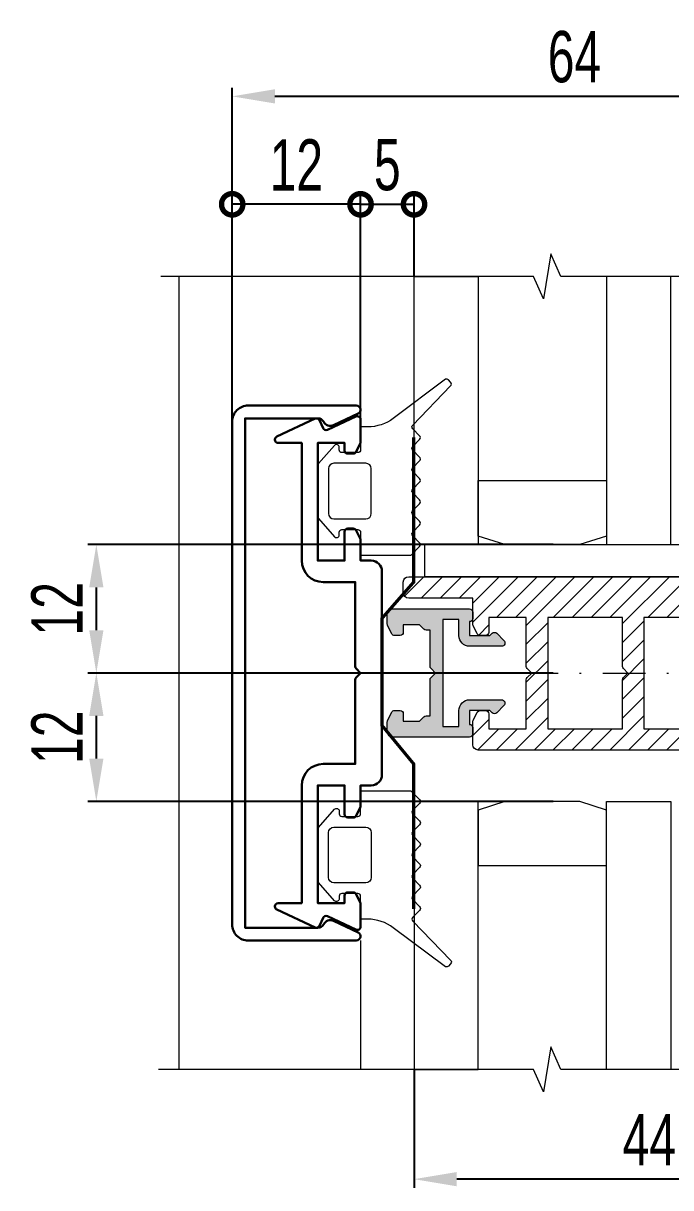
# Model space of a CAD drawing. Extents: x -37 to 8820, y -336 to 478.
# Drawn here: x 2205.5 to 2243.3, y 130.7 to 198.7 of the extents above; entities that cross this region are included whole.
import ezdxf

# ---------------------------------------------------------------- set-up
doc = ezdxf.new("R2010")
doc.units = 0
doc.header["$LTSCALE"] = 5
doc.linetypes.add('DASHDOT', pattern=[1, 0.5, -0.25, 0, -0.25])
doc.layers.get('0').update_dxf_attribs({"linetype": 'CONTINUOUS', "lineweight": 30})
doc.layers.get('DEFPOINTS').update_dxf_attribs({"linetype": 'CONTINUOUS'})
for name, color, linetype, lineweight in [('1', 6, 'DASHDOT', 13), ('Dimentions', 5, 'CONTINUOUS', 15), ('Glass', 5, 'CONTINUOUS', 20), ('Ал подклад', 7, 'CONTINUOUS', 20), ('Герлен', 7, 'CONTINUOUS', 60), ('Зигзаг', 1, 'CONTINUOUS', 15), ('Конструкции', 252, 'CONTINUOUS', 20), ('Подкладки', 1, 'CONTINUOUS', 20), ('Уплотнители', 1, 'CONTINUOUS', 20), ('Штриховка', 1, 'CONTINUOUS', 5)]:
    doc.layers.add(name, color=color, linetype=linetype, lineweight=lineweight)
doc.styles.add('3', font='RUSS.SHX', dxfattribs={"width": 0.7, "height": 3})
doc.dimstyles.new('MX1_6', dxfattribs={"dimtxt": 3, "dimasz": 2.5, "dimexe": 0.5, "dimexo": 0, "dimgap": 0.8, "dimtad": 1, "dimlfac": 1.6, "dimdsep": 46, "dimtxsty": '3', "dimcen": 0, "dimclrd": 256, "dimclre": 256, "dimclrt": 256, "dimaunit": 1, "dimadec": 0, "dimazin": 0, "dimtfac": 1, "dimtmove": 0, "dimatfit": 1, "dimfxl": 1, "dimtvp": 1, "dimtolj": 1, "dimtzin": 0, "dimarcsym": 0})

# ---------------------------------------------------------------- blocks, each defined once
blk = doc.blocks.new('*D863')
at = {"layer": 'DEFPOINTS', "color": 0, "linetype": 'Continuous', "transparency": 16777216}
for p in [(2236.414327632807, 168.2342030290977), (2209.724904542293, 160.7342030291313), (2236.414327632807, 160.7342030291313)]:
    blk.add_point(p, dxfattribs=at)
at = {"layer": 'Dimentions', "linetype": 'Continuous', "lineweight": -2, "transparency": 16777216}
for p, q in [((2236.414327632807, 168.2342030290977), (2209.224904542293, 168.2342030290977)), ((2209.724904542293, 165.7342030290977), (2209.724904542293, 163.2342030291314)), ((2236.414327632807, 160.7342030291313), (2209.224904542293, 160.7342030291313))]:
    blk.add_line(p, q, dxfattribs=at)
at = {"layer": 'Dimentions', "linetype": 'Continuous', "transparency": 16777216}
for points in [[(2209.308237875626, 165.7342030290977), (2210.141571208959, 165.7342030290977), (2209.724904542293, 168.2342030290977)], [(2209.308237875626, 163.2342030291314), (2210.141571208959, 163.2342030291314), (2209.724904542293, 160.7342030291313)]]:
    blk.add_solid(points, dxfattribs=at)
at = {"layer": 'Dimentions', "linetype": 'Continuous', "transparency": 16777216, "insert": (2207.424904542292, 164.4842030291139), "char_height": 3, "attachment_point": 5, "rotation": 90, "style": '3'}
blk.add_mtext('\\A1;12', dxfattribs=at)
blk = doc.blocks.new('*D864')
at = {"layer": 'DEFPOINTS', "color": 0, "linetype": 'Continuous', "transparency": 16777216}
for p in [(2212.99923809257, 160.7342030291313), (2209.724904542293, 153.23420302916), (2236.414327632807, 153.23420302916)]:
    blk.add_point(p, dxfattribs=at)
at = {"layer": 'Dimentions', "linetype": 'Continuous', "lineweight": -2, "transparency": 16777216}
for p, q in [((2212.99923809257, 160.7342030291313), (2209.224904542293, 160.7342030291313)), ((2209.724904542293, 158.2342030291314), (2209.724904542293, 155.73420302916)), ((2236.414327632807, 153.23420302916), (2209.224904542293, 153.23420302916))]:
    blk.add_line(p, q, dxfattribs=at)
at = {"layer": 'Dimentions', "linetype": 'Continuous', "transparency": 16777216}
for points in [[(2209.308237875626, 158.2342030291314), (2210.141571208959, 158.2342030291314), (2209.724904542293, 160.7342030291313)], [(2209.308237875626, 155.73420302916), (2210.141571208959, 155.73420302916), (2209.724904542293, 153.23420302916)]]:
    blk.add_solid(points, dxfattribs=at)
at = {"layer": 'Dimentions', "linetype": 'Continuous', "transparency": 16777216, "insert": (2207.424904542292, 156.984203029145), "char_height": 3, "attachment_point": 5, "rotation": 90, "style": '3'}
blk.add_mtext('\\A1;12', dxfattribs=at)
blk = doc.blocks.new('_DotSmall')
at = {"color": 0, "linetype": 'ByBlock', "const_width": 0.5}
blk.add_lwpolyline([(-0.0625, 0, 1), (0.0625, 0, 1)], format="xyb", close=True, dxfattribs=at)
blk = doc.blocks.new('*D871')
at = {"layer": 'DEFPOINTS', "color": 0, "linetype": 'Continuous', "transparency": 16777216}
for p in [(2228.289327632815, 188.1084357165216), (2228.289327632815, 183.8894368705826), (2225.164327632826, 175.546703029114)]:
    blk.add_point(p, dxfattribs=at)
at = {"layer": 'Dimentions', "linetype": 'Continuous', "lineweight": -2, "transparency": 16777216}
for p, q in [((2225.164327632826, 175.546703029114), (2225.164327632826, 188.6084357165216)), ((2228.289327632815, 183.8894368705826), (2228.289327632815, 188.6084357165216)), ((2225.164327632826, 188.1084357165216), (2228.289327632815, 188.1084357165216))]:
    blk.add_line(p, q, dxfattribs=at)
at = {"layer": 'Dimentions', "linetype": 'Continuous', "lineweight": -2, "transparency": 16777216, "xscale": 2.5, "yscale": 2.5, "zscale": 2.5, "rotation": 180}
blk.add_blockref('_DotSmall', (2225.164327632826, 188.1084357165216), dxfattribs=at)
at = {"layer": 'Dimentions', "linetype": 'Continuous', "lineweight": -2, "transparency": 16777216, "xscale": 2.5, "yscale": 2.5, "zscale": 2.5}
blk.add_blockref('_DotSmall', (2228.289327632815, 188.1084357165216), dxfattribs=at)
at = {"layer": 'Dimentions', "linetype": 'Continuous', "transparency": 16777216, "insert": (2226.72682763282, 190.4084357165216), "char_height": 3, "attachment_point": 5, "style": '3'}
blk.add_mtext('\\A1;5', dxfattribs=at)
blk = doc.blocks.new('*D872')
at = {"layer": 'DEFPOINTS', "color": 0, "linetype": 'Continuous', "transparency": 16777216}
for p in [(2228.289327633, 137.5789691876764), (2255.789327632663, 137.5789691876755), (2228.289327633, 131.1751885721917)]:
    blk.add_point(p, dxfattribs=at)
at = {"layer": 'Dimentions', "linetype": 'Continuous', "lineweight": -2, "transparency": 16777216}
for p, q in [((2228.289327633, 137.5789691876764), (2228.289327633, 130.6751885721917)), ((2255.789327632663, 137.5789691876755), (2255.789327632663, 130.6751885721917)), ((2253.289327632663, 131.1751885721917), (2230.789327632999, 131.1751885721917))]:
    blk.add_line(p, q, dxfattribs=at)
at = {"layer": 'Dimentions', "linetype": 'Continuous', "transparency": 16777216}
for points in [[(2230.789327632999, 131.5918552388583), (2230.789327632999, 130.758521905525), (2228.289327633, 131.1751885721917)], [(2253.289327632663, 131.5918552388583), (2253.289327632663, 130.758521905525), (2255.789327632663, 131.1751885721917)]]:
    blk.add_solid(points, dxfattribs=at)
at = {"layer": 'Dimentions', "linetype": 'Continuous', "transparency": 16777216, "insert": (2242.039327632831, 133.4751885721917), "char_height": 3, "attachment_point": 5, "style": '3'}
blk.add_mtext('\\A1;44', dxfattribs=at)
blk = doc.blocks.new('*D874')
at = {"layer": 'DEFPOINTS', "color": 0, "linetype": 'Continuous', "transparency": 16777216}
for p in [(2217.664327632828, 194.4125550490159), (2257.664327632673, 186.4823731167619), (2217.664327632828, 173.6708301714004)]:
    blk.add_point(p, dxfattribs=at)
at = {"layer": 'Dimentions', "linetype": 'Continuous', "lineweight": -2, "transparency": 16777216}
for p, q in [((2217.664327632828, 173.6708301714004), (2217.664327632828, 194.9125550490159)), ((2257.664327632673, 186.4823731167619), (2257.664327632673, 194.9125550490159)), ((2255.164327632673, 194.4125550490159), (2220.164327632828, 194.4125550490159))]:
    blk.add_line(p, q, dxfattribs=at)
at = {"layer": 'Dimentions', "linetype": 'Continuous', "transparency": 16777216}
for points in [[(2220.164327632828, 194.8292217156826), (2220.164327632828, 193.9958883823493), (2217.664327632828, 194.4125550490159)], [(2255.164327632673, 194.8292217156826), (2255.164327632673, 193.9958883823493), (2257.664327632673, 194.4125550490159)]]:
    blk.add_solid(points, dxfattribs=at)
at = {"layer": 'Dimentions', "linetype": 'Continuous', "transparency": 16777216, "insert": (2237.66432763275, 196.7125550490159), "char_height": 3, "attachment_point": 5, "style": '3'}
blk.add_mtext('\\A1;64', dxfattribs=at)
blk = doc.blocks.new('*D875')
at = {"layer": 'DEFPOINTS', "color": 0, "linetype": 'Continuous', "transparency": 16777216}
for p in [(2217.664327632828, 188.1084357165216), (2225.164327632833, 183.3330606503839), (2217.664327632828, 173.6708301714004)]:
    blk.add_point(p, dxfattribs=at)
at = {"layer": 'Dimentions', "linetype": 'Continuous', "lineweight": -2, "transparency": 16777216}
for p, q in [((2217.664327632828, 173.6708301714004), (2217.664327632828, 188.6084357165216)), ((2225.164327632833, 183.3330606503839), (2225.164327632833, 188.6084357165216)), ((2225.164327632833, 188.1084357165216), (2217.664327632828, 188.1084357165216))]:
    blk.add_line(p, q, dxfattribs=at)
at = {"layer": 'Dimentions', "linetype": 'Continuous', "lineweight": -2, "transparency": 16777216, "xscale": 2.5, "yscale": 2.5, "zscale": 2.5, "rotation": 180}
blk.add_blockref('_DotSmall', (2217.664327632828, 188.1084357165216), dxfattribs=at)
at = {"layer": 'Dimentions', "linetype": 'Continuous', "lineweight": -2, "transparency": 16777216, "xscale": 2.5, "yscale": 2.5, "zscale": 2.5}
blk.add_blockref('_DotSmall', (2225.164327632833, 188.1084357165216), dxfattribs=at)
at = {"layer": 'Dimentions', "linetype": 'Continuous', "transparency": 16777216, "insert": (2221.41432763283, 190.4084357165216), "char_height": 3, "attachment_point": 5, "style": '3'}
blk.add_mtext('\\A1;12', dxfattribs=at)

msp = doc.modelspace()

# ---------------------------------------------------------------- hatches: boundary and pattern name
at = {"layer": 'Штриховка'}
h = msp.add_hatch(dxfattribs=at)
h.set_pattern_fill('ANSI31', color=256, scale=6.25, style=0)
h.set_pattern_definition([(45, (-3368.299020443584, 2552.882951822164), (-0.5524271728019902, 0.5524271728019903), [])])
edge = h.paths.add_edge_path(flags=16)
edge.add_line((2240.476827627394, 157.4842030291313), (2240.476827627394, 160.3440379861861))
edge.add_arc((2240.664327627395, 160.3440379861856), 0.1875000000009095, 134.9999999998035, 179.9999999998611, ccw=False)
edge.add_line((2240.531745105922, 160.4766205076591), (2240.789327627394, 160.7342030291313))
edge.add_line((2240.789327627394, 160.7342030291313), (2240.531745105922, 160.9917855506035))
edge.add_arc((2240.664327627395, 161.124368072077), 0.1875000000008355, 180.000000000139, 225.0000000001965, ccw=False)
edge.add_line((2240.476827627394, 161.1243680720765), (2240.476827627394, 163.9842030291308))
edge.add_line((2240.476827627394, 163.9842030291308), (2236.101827627394, 163.9842030291308))
edge.add_line((2236.101827627394, 163.9842030291308), (2236.101827627394, 157.4842030291313))
edge.add_line((2236.101827627394, 157.4842030291313), (2240.476827627394, 157.4842030291313))
edge = h.paths.add_edge_path(flags=16)
edge.add_arc((2246.289327627395, 161.124368072077), 0.1875000000011571, 180.0000000002779, 225.0000000002948, ccw=False)
edge.add_line((2246.101827627394, 161.1243680720761), (2246.101827627394, 163.9842030291308))
edge.add_line((2246.101827627394, 163.9842030291308), (2241.726827627394, 163.9842030291308))
edge.add_line((2241.726827627394, 163.9842030291308), (2241.726827627394, 157.4842030291313))
edge.add_line((2241.726827627394, 157.4842030291313), (2246.101827627394, 157.4842030291313))
edge.add_line((2246.101827627394, 157.4842030291313), (2246.101827627394, 160.3440379861856))
edge.add_arc((2246.289327627394, 160.3440379861847), 0.1875, 134.9999999997052, 179.9999999997221, ccw=False)
edge.add_line((2246.156745105922, 160.4766205076578), (2246.414327627394, 160.7342030291308))
edge.add_line((2246.414327627394, 160.7342030291308), (2246.156745105922, 160.991785550603))
edge = h.paths.add_edge_path()
edge.add_arc((2232.155209000285, 158.3592030291327), 0.1875000000001081, 90, 153.434948822922, ccw=False)
edge.add_line((2232.155209000285, 158.5467030291327), (2232.476827627394, 158.5467030291327))
edge.add_arc((2232.476827627395, 158.3592030291331), 0.1874999999995452, 1.389821591146756e-10, 90.00000000027791, ccw=False)
edge.add_line((2232.664327627394, 158.3592030291336), (2232.664327627394, 157.4842030291313))
edge.add_line((2232.664327627394, 157.4842030291313), (2234.85182746428, 157.4842030291313))
edge.add_line((2234.85182746428, 157.4842030291313), (2234.851827627394, 160.3440379861865))
edge.add_arc((2235.039327627395, 160.3440379861856), 0.1875000000009095, 134.9999999998035, 179.9999999997221, ccw=False)
edge.add_line((2234.906745105922, 160.4766205076591), (2235.164327627394, 160.7342030291313))
edge.add_line((2235.164327627394, 160.7342030291313), (2234.906745105922, 160.9917855506035))
edge.add_arc((2235.039327627395, 161.124368072077), 0.1875000000008355, 180.000000000139, 225.0000000001965, ccw=False)
edge.add_line((2234.851827627394, 161.1243680720765), (2234.851827495374, 163.9842030291308))
edge.add_line((2234.851827495374, 163.9842030291308), (2232.664327627394, 163.9842030291308))
edge.add_line((2232.664327627394, 163.9842030291308), (2232.664327627394, 163.1092030291295))
edge.add_arc((2232.476827627394, 163.1092030291295), 0.1875, -90, 0, ccw=False)
edge.add_line((2232.476827627394, 162.9217030291295), (2232.155209000285, 162.9217030291299))
edge.add_arc((2232.155209000285, 163.1092030291299), 0.1875, 206.565051177078, 270, ccw=False)
edge.add_line((2231.987503901972, 163.0253504799736), (2231.746622529081, 163.5071132257551))
edge.add_arc((2231.914327627394, 163.5909657749114), 0.1875000000001081, 180, 206.565051177078, ccw=False)
edge.add_line((2231.726827627394, 163.5909657749114), (2231.726827627394, 165.1092030291295))
edge.add_line((2231.726827627394, 165.1092030291295), (2227.976827627385, 165.1092030291295))
edge.add_arc((2227.976827627385, 165.4217030291295), 0.3125, 180, 270, ccw=False)
edge.add_line((2227.664327627385, 165.4217030291295), (2227.664327627385, 166.0467030291295))
edge.add_arc((2227.976827627385, 166.0467030291295), 0.3125, 90, 180, ccw=False)
edge.add_line((2227.976827627385, 166.3592030291295), (2257.664327627385, 166.3592030291295))
edge.add_arc((2257.664327627385, 167.6092030291295), 1.25, 270, 360)
edge.add_line((2258.914327627385, 167.6092030291295), (2258.914327627385, 168.4217030291318))
edge.add_arc((2259.226827627385, 168.4217030291318), 0.3125, 90, 180, ccw=False)
edge.add_line((2259.226827627385, 168.7342030291318), (2260.476827627385, 168.7342030291318))
edge.add_arc((2260.476827627385, 168.4217030291318), 0.3125, 0, 90, ccw=False)
edge.add_line((2260.789327627385, 168.4217030291318), (2260.78932764655, 166.7967030622992))
edge.add_arc((2257.97682764655, 166.7967030291308), 2.8125, -90, 6.757002779522736e-07, ccw=False)
edge.add_line((2257.97682764655, 163.9842030291308), (2247.351827627394, 163.9842030291308))
edge.add_line((2247.351827627394, 163.9842030291308), (2247.351827627394, 161.7342030291313))
edge.add_line((2247.351827627394, 161.7342030291313), (2251.039327627394, 161.7342030291313))
edge.add_arc((2251.039327627394, 160.7342030291313), 1, -89.99999457032482, 90, ccw=False)
edge.add_line((2251.03932772216, 159.7342030291308), (2247.351827627394, 159.7342027981397))
edge.add_line((2247.351827627394, 159.7342027981397), (2247.351827627394, 157.4842030291313))
edge.add_line((2247.351827627394, 157.4842030291313), (2258.914327185163, 157.4842030291318))
edge.add_arc((2258.914327185163, 155.6092030291317), 1.875, 2.1522544102481334e-05, 90, ccw=False)
edge.add_line((2260.789327185163, 155.6092037334554), (2260.78932814774, 153.0467030291322))
edge.add_arc((2260.476828147739, 153.0467030291322), 0.3125, -90, 0, ccw=False)
edge.add_line((2260.476828147739, 152.7342030291322), (2259.85182795604, 152.7342030291322))
edge.add_arc((2259.85182795604, 153.0467030291322), 0.3125, 180.0000180767393, 270, ccw=False)
edge.add_line((2259.53932795604, 153.0467029305389), (2259.539327147575, 155.6092032263175))
edge.add_arc((2258.914327147576, 155.6092030291308), 0.6250000000000311, 1.80767393037e-05, 90)
edge.add_line((2258.914327147576, 156.2342030291313), (2232.039327627394, 156.2342030291313))
edge.add_arc((2232.039327627394, 156.5467030291313), 0.3125, 180, 270, ccw=False)
edge.add_line((2231.726827627394, 156.5467030291313), (2231.726827627394, 157.8774402833512))
edge.add_arc((2231.914327627393, 157.8774402833508), 0.1874999999990905, 153.4349488227977, 179.9999999998611, ccw=False)
edge.add_line((2231.746622529081, 157.9612928325071), (2231.987503901972, 158.4430555782889))
h = msp.add_hatch(color=256, dxfattribs=at)
edge = h.paths.add_edge_path()
edge.add_line((2229.539327632837, 160.7342030291277), (2229.281745111364, 160.9917855506007))
edge.add_arc((2229.414327632837, 161.1243680720743), 0.1875000000008355, 180.0000000002779, 225.0000000001965, ccw=False)
edge.add_line((2229.226827632837, 161.1243680720733), (2229.226827632837, 163.234203029129))
edge.add_line((2229.226827632837, 163.234203029129), (2228.991992675775, 163.2342030291295))
edge.add_arc((2228.991992675775, 163.4217030291313), 0.187500000001819, 225.0000000000983, 270, ccw=False)
edge.add_line((2228.859410154301, 163.2891205076573), (2228.601827632829, 163.5467030291295))
edge.add_line((2228.601827632829, 163.5467030291295), (2227.664327632829, 163.5467030291295))
edge.add_line((2227.664327632829, 163.5467030291295), (2227.664327632829, 163.109203029129))
edge.add_arc((2227.476827632829, 163.109203029129), 0.1875, -90, 0, ccw=False)
edge.add_line((2227.476827632829, 162.921703029129), (2227.155209005718, 162.9217030291295))
edge.add_arc((2227.155209005719, 163.1092030291281), 0.1874999999986357, 206.5650511768294, 269.99999999972204, ccw=False)
edge.add_line((2226.987503907407, 163.0253504799732), (2226.746622534517, 163.5071132257542))
edge.add_arc((2226.914327632829, 163.5909657749105), 0.1875000000001081, 180, 206.565051177078, ccw=False)
edge.add_line((2226.726827632829, 163.5909657749105), (2226.726827632829, 164.171703029129))
edge.add_arc((2227.039327632828, 164.1717030291286), 0.3124999999990905, 89.99999999983322, 179.9999999999167, ccw=False)
edge.add_line((2227.039327632829, 164.4842030291281), (2231.539327632837, 164.4842030291281))
edge.add_arc((2231.539327632837, 164.2967030291281), 0.1875, 0, 90, ccw=False)
edge.add_line((2231.726827632837, 164.2967030291281), (2231.726827632837, 163.9217030291281))
edge.add_arc((2231.539327632837, 163.9217030291281), 0.1875, -90, 0, ccw=False)
edge.add_line((2231.539327632837, 163.7342030291281), (2231.539327632837, 162.9217030291281))
edge.add_line((2231.539327632837, 162.9217030291281), (2232.726827632836, 162.9217030291281))
edge.add_line((2232.726827632836, 162.9217030291281), (2232.859410154308, 163.0542855506007))
edge.add_arc((2232.991992675781, 162.9217030291281), 0.1875000000001924, 45, 135, ccw=False)
edge.add_line((2233.124575197253, 163.0542855506007), (2233.543769371078, 162.6350913767767))
edge.add_arc((2233.403604328133, 162.4949263338314), 0.198223304703748, -90, 45, ccw=False)
edge.add_line((2233.403604328133, 162.2967030291281), (2231.539327632837, 162.2967030291281))
edge.add_arc((2231.539327632837, 162.9217030291281), 0.625, 180, 270, ccw=False)
edge.add_line((2230.914327632836, 162.9217030291281), (2230.914327632836, 163.8592030291281))
edge.add_line((2230.914327632836, 163.8592030291281), (2229.976827632837, 163.8592030291281))
edge.add_line((2229.976827632837, 163.8592030291281), (2229.976827632837, 157.6092030291281))
edge.add_line((2229.976827632837, 157.6092030291281), (2230.914327632836, 157.6092030291281))
edge.add_line((2230.914327632836, 157.6092030291281), (2230.914327632836, 158.5467030291281))
edge.add_arc((2231.539327632837, 158.5467030291281), 0.625, 90, 180, ccw=False)
edge.add_line((2231.539327632837, 159.1717030291281), (2233.403604328133, 159.1717030291281))
edge.add_arc((2233.403604328133, 158.9734797244248), 0.1982233047033333, -45, 90, ccw=False)
edge.add_line((2233.543769371078, 158.8333146814796), (2233.124575197253, 158.4141205076559))
edge.add_arc((2232.991992675781, 158.5467030291286), 0.1875000000001924, 225, 315, ccw=False)
edge.add_line((2232.859410154308, 158.4141205076559), (2232.726827632836, 158.5467030291281))
edge.add_line((2232.726827632836, 158.5467030291281), (2231.539327632837, 158.5467030291281))
edge.add_line((2231.539327632837, 158.5467030291281), (2231.539327632837, 157.7342030291281))
edge.add_arc((2231.539327632837, 157.5467030291281), 0.1875, 0, 90, ccw=False)
edge.add_line((2231.726827632837, 157.5467030291281), (2231.726827632838, 157.171703029129))
edge.add_arc((2231.539327632838, 157.1717030291281), 0.1875, -90, 2.779074748104904e-10, ccw=False)
edge.add_line((2231.539327632838, 156.9842030291277), (2227.039327632829, 156.9842030291299))
edge.add_arc((2227.039327632829, 157.2967030291295), 0.3124999999995452, 180, 270, ccw=False)
edge.add_line((2226.726827632829, 157.2967030291295), (2226.726827632829, 157.8774402833485))
edge.add_arc((2226.914327632828, 157.877440283348), 0.1874999999990905, 153.4349488227977, 179.9999999998611, ccw=False)
edge.add_line((2226.746622534517, 157.9612928325043), (2226.987503907407, 158.4430555782858))
edge.add_arc((2227.155209005719, 158.3592030291308), 0.1874999999986846, 90.00000000027791, 153.4349488231706, ccw=False)
edge.add_line((2227.155209005718, 158.5467030291295), (2227.476827632829, 158.5467030291299))
edge.add_arc((2227.476827632829, 158.3592030291299), 0.1875, 0, 90, ccw=False)
edge.add_line((2227.664327632829, 158.3592030291299), (2227.664327632829, 157.9217030291295))
edge.add_line((2227.664327632829, 157.9217030291295), (2228.601827632829, 157.9217030291295))
edge.add_line((2228.601827632829, 157.9217030291295), (2228.859410154301, 158.1792855506016))
edge.add_arc((2228.991992675773, 158.0467030291277), 0.1875000000011571, 89.99999999972209, 134.9999999997052, ccw=False)
edge.add_line((2228.991992675775, 158.234203029129), (2229.226827632837, 158.234203029129))
edge.add_line((2229.226827632837, 158.234203029129), (2229.226827632837, 160.3440379861829))
edge.add_arc((2229.414327632837, 160.344037986182), 0.1875000000009095, 134.9999999998035, 179.9999999997221, ccw=False)
edge.add_line((2229.281745111364, 160.4766205076555), (2229.539327632837, 160.7342030291277))

# ---------------------------------------------------------------- linework, layer by layer
for points in [[(2217.664327632828, 146.0467030291277), (2217.664327632828, 175.4217030291272, -0.4142135623731006), (2218.601827632827, 176.3592030291272), (2224.914327632827, 176.3592030291272, -0.8025848516716022), (2225.019982198263, 175.8826260823678), (2223.583306865243, 175.2126933722986, -0.4015594422234812), (2223.010296288411, 175.4072799522043, 0.279739281223065), (2222.677626213565, 175.6092030291272), (2218.414327632828, 175.6092030291272), (2218.414327632828, 145.8592030291277), (2222.677626213565, 145.8592030291277, 0.279739281223065), (2223.010296288411, 146.0611261060505, -0.4015594422234812), (2223.583306865243, 146.2557126859563), (2225.019982198263, 145.5857799758871, -0.8025848516716022), (2224.914327632827, 145.1092030291277), (2218.601827632827, 145.1092030291277, -0.4142135623731006)], [(2222.510393986543, 145.876770319059, 0.4142135623730883), (2222.759567620688, 145.9674621050524), (2222.979575404061, 146.439270319059, -0.4142135623730147), (2223.228749038206, 146.5299621050519), (2224.897586708753, 145.7517703190594, 0.5486187866266384), (2225.164327632829, 145.9217030291281), (2225.164327632829, 147.2524402833471, 0.1164338214658533), (2225.144532731142, 147.3362928325039), (2224.903651358249, 147.8180555782849, 0.2840790438404192), (2224.735946259938, 147.9217030291281), (2224.414327632829, 147.9217030291281, 0.4142135623730951), (2224.226827632829, 147.7342030291281), (2224.226827632829, 147.2967030291281), (2222.664327632829, 147.2967030291281), (2222.664327632829, 154.1717030291281), (2224.226827632829, 154.1717030291281), (2224.226827632829, 152.4842030291286, 0.4142135623730951), (2224.414327632829, 152.2967030291281), (2224.735946259938, 152.2967030291281, 0.2840790438404195), (2224.903651358249, 152.4003504799718), (2225.144532731142, 152.8821132257533, 0.1164338214657995), (2225.164327632829, 152.9659657749096), (2225.164327632829, 154.1717030291281), (2225.789327632829, 154.1717030291281, 0.414213562373069), (2226.414327632829, 154.7967030291281), (2226.414327632829, 166.6717030291281, 0.4142135623730701), (2225.789327632829, 167.2967030291281), (2225.164327632829, 167.2967030291281), (2225.164327632829, 168.5024402833471, 0.116433821465798), (2225.144532731142, 168.5862928325029), (2224.903651358249, 169.0680555782844, 0.2840790438404168), (2224.735946259938, 169.1717030291281), (2224.414327632829, 169.1717030291281, 0.4142135623730951), (2224.226827632829, 168.9842030291281), (2224.226827632829, 167.2967030291281), (2222.664327632829, 167.2967030291281), (2222.664327632829, 174.1717030291281), (2224.226827632829, 174.1717030291281), (2224.226827632829, 173.7342030291281, 0.4142135623730951), (2224.414327632829, 173.5467030291281), (2224.735946259938, 173.5467030291281, 0.2840790438404166), (2224.903651358249, 173.6503504799718), (2225.144532731142, 174.1321132257533, 0.1164338214658603), (2225.164327632829, 174.2159657749096), (2225.164327632829, 175.5467030291281, 0.5486187866266258), (2224.897586708753, 175.7166357391977), (2223.228749038206, 174.9384439532048, -0.4142135623730012), (2222.979575404061, 175.0291357391977), (2222.759567620688, 175.5009439532048, 0.4142135623730747), (2222.510393986543, 175.5916357391977), (2220.272586708753, 174.5481290680889, 0.2914734195861182), (2220.164327632829, 174.3781963580193), (2220.164327632829, 174.3592030291286, 0.4142135623731233), (2220.351827632829, 174.1717030291281), (2221.726827632829, 174.1717030291281), (2221.726827632829, 167.2967030291281, 0.4142135623730284), (2222.976827632827, 166.0467030291281), (2224.851827632829, 166.0467030291281), (2224.851827632829, 161.1243680720729, 0.1989123673797095), (2224.906745111356, 160.9917855506007), (2225.164327632829, 160.7342030291281), (2224.906745111356, 160.476620507656, 0.1989123673797164), (2224.851827632829, 160.3440379861829), (2224.851827632829, 155.4217030291281), (2222.976827632829, 155.4217030291281, 0.4142135623730284), (2221.726827632829, 154.1717030291281), (2221.726827632829, 147.2967030291281), (2220.351827632829, 147.2967030291281, 0.4142135623731232), (2220.164327632829, 147.1092030291281), (2220.164327632829, 147.090209700237, 0.2914734195861226), (2220.272586708753, 146.9202769901674)]]:
    msp.add_lwpolyline(points, format="xyb", close=True)
at = {"layer": '1'}
msp.add_line((2218.914327632827, 160.7342030291313), (2268.529456254547, 160.7342030291313), dxfattribs=at)
at = {"layer": 'Glass'}
for points in [[(2232.039327633, 183.8894368704771), (2232.039327633, 168.2342030290977), (2228.289327633, 168.2342030290977), (2228.289327633, 183.8894368704771)], [(2239.539327632832, 183.889436870588), (2239.539327632664, 168.2342030292013), (2243.289327632663, 168.2342030292013), (2243.289327632832, 183.889436870588)], [(2232.039327633, 168.7366077649069), (2232.039327633, 171.9842030290976), (2239.539327632707, 171.9842030291704), (2239.539327632707, 168.7366077649778), (2237.976827632822, 168.2342030290904), (2233.601827632887, 168.2342030290977)], [(2232.039327632999, 137.5789691876759), (2232.039327632999, 153.2342030291659), (2228.289327633, 153.2342030291663), (2228.289327633, 137.5789691876764)], [(2232.039327632999, 152.7317982933566), (2232.039327632999, 149.4842030291659), (2239.539327632706, 149.4842030290931), (2239.539327632706, 152.7317982932857), (2237.976827632821, 153.2342030291731), (2233.601827632886, 153.2342030291659)], [(2239.539327632831, 137.578969187565), (2239.539327632662, 153.2342030290622), (2243.289327632663, 153.2342030290622), (2243.289327632831, 137.578969187565)]]:
    msp.add_lwpolyline(points, close=True, dxfattribs=at)
at = {"layer": 'Ал подклад', "color": 0}
msp.add_lwpolyline([(2258.914327147576, 156.2342030291313), (2232.039327627394, 156.2342030291313, -0.4142135623730951), (2231.726827627394, 156.5467030291313), (2231.726827627394, 157.8774402833512, -0.1164338214658102), (2231.746622529081, 157.9612928325071), (2231.987503901972, 158.4430555782889, -0.2840790438403004), (2232.155209000285, 158.5467030291327), (2232.476827627394, 158.5467030291327, -0.4142135623733169), (2232.664327627394, 158.3592030291336), (2232.664327627394, 157.4842030291313), (2234.85182746428, 157.4842030291313), (2234.851827627394, 160.3440379861865, -0.1989123673795979), (2234.906745105922, 160.4766205076591), (2235.164327627394, 160.7342030291313), (2234.906745105922, 160.9917855506035, -0.1989123673795859), (2234.851827627394, 161.1243680720765), (2234.851827495374, 163.9842030291308), (2232.664327627394, 163.9842030291308), (2232.664327627394, 163.1092030291295, -0.4142135623733169), (2232.476827627394, 162.9217030291295), (2232.155209000285, 162.9217030291299, -0.2840790438403002), (2231.987503901972, 163.0253504799736), (2231.746622529081, 163.5071132257551, -0.1164338214658102), (2231.726827627394, 163.5909657749114), (2231.726827627394, 165.1092030291295), (2227.976827627385, 165.1092030291295, -0.4142135623730951), (2227.664327627385, 165.4217030291295), (2227.664327627385, 166.0467030291295, -0.4142135623730951), (2227.976827627385, 166.3592030291295), (2257.664327627385, 166.3592030291295, 0.4142135623730951)], format="xyb", dxfattribs=at)
for points in [[(2240.476827627394, 157.4842030291313), (2240.476827627394, 160.3440379861861, -0.1989123673796266), (2240.531745105922, 160.4766205076591), (2240.789327627394, 160.7342030291313), (2240.531745105922, 160.9917855506035, -0.1989123673795717), (2240.476827627394, 161.1243680720765), (2240.476827627394, 163.9842030291308), (2236.101827627394, 163.9842030291308), (2236.101827627394, 157.4842030291313)], [(2246.156745105922, 160.991785550603, -0.1989123673795567), (2246.101827627394, 161.1243680720761), (2246.101827627394, 163.9842030291308), (2241.726827627394, 163.9842030291308), (2241.726827627394, 157.4842030291313), (2246.101827627394, 157.4842030291313), (2246.101827627394, 160.3440379861856, -0.1989123673796002), (2246.156745105922, 160.4766205076578), (2246.414327627394, 160.7342030291308)]]:
    msp.add_lwpolyline(points, format="xyb", close=True, dxfattribs=at)
at = {"layer": 'Герлен', "ltscale": 2, "const_width": 0.1875}
msp.add_lwpolyline([(2228.274085503125, 146.9505039445141), (2228.274085503125, 155.4185663792557), (2226.414327632829, 157.6761119895843), (2226.414327632829, 163.9261119895852), (2228.274085503125, 166.0498396790065), (2228.274085503125, 174.4954793787281)], dxfattribs=at)
at = {"layer": 'Зигзаг'}
for points in [[(2269.500329894311, 183.889436870588), (2236.867797758438, 183.889436870588), (2236.286947787643, 185.2073333017686), (2235.851310309546, 182.5946334690031), (2235.268813362342, 183.889436870588), (2213.503722287095, 183.889436870588)], [(2269.500329894311, 137.5789691876755), (2236.867797758438, 137.5789691876755), (2236.286947787643, 138.896865618856), (2235.851310309546, 136.2841657860906), (2235.268813362342, 137.5789691876755), (2213.364332248492, 137.5789691876755)]]:
    msp.add_lwpolyline(points, dxfattribs=at)
at = {"layer": 'Конструкции'}
for p, q in [((2225.164327632833, 183.8894368705885), (2225.164327632833, 176.3592030291268)), ((2225.164327632831, 145.1092030291313), (2225.164327632831, 137.5789691876778))]:
    msp.add_line(p, q, dxfattribs=at)
msp.add_lwpolyline([(2214.539327632833, 183.8894368705848), (2214.539327632833, 137.5789691876755)], dxfattribs=at)
at = {"layer": 'Подкладки'}
msp.add_lwpolyline([(2228.914327632827, 168.23418080552), (2255.789327632827, 168.23418080552), (2255.789327632827, 166.35918080552), (2228.914327632827, 166.35918080552)], close=True, dxfattribs=at)
at = {"layer": 'Уплотнители'}
for points in [[(2223.914327632829, 168.952953029129, -0.4142135623730951), (2224.070577632829, 169.109203029129), (2225.008077632829, 169.109203029129, -0.4142135623730951), (2225.164327632829, 168.952953029129), (2225.164327632829, 167.609203029129), (2228.05227180649, 167.609203029129, 0.1989123673352304), (2228.140660154123, 167.6458146814655), (2228.618563067389, 168.1237175945687, 0.4142135619067565), (2228.618563067565, 168.3446884635134), (2228.214533936156, 168.7487175963831, -0.4142135619062034), (2228.21453393598, 168.9696884653278), (2228.618563067387, 169.3737175963831, 0.4142135619112647), (2228.618563067561, 169.5946884653301), (2228.214533936142, 169.9987175963831, -0.4142135618642688), (2228.214533935949, 170.2196884653119), (2228.618563067239, 170.6237175963831, 0.4142135623019409), (2228.618563067267, 170.8446884654774), (2228.214533936584, 171.2487175945687, -0.4142135630358015), (2228.214533936833, 171.4696884639395), (2228.618563067212, 171.8737175922404, 0.4142135623730951), (2228.618563067212, 172.0946884613611), (2228.214533935958, 172.4987175947242, -0.4142135624637165), (2228.214533936493, 172.719688463879), (2228.618563067212, 173.1237175922404, 0.4142135623730958), (2228.618563067212, 173.3446884613611), (2228.214533935818, 173.7487175951567, -0.4142135625653189), (2228.214533936391, 173.9696884643497), (2228.618563067212, 174.3737175922404, 0.4142135623730951), (2228.618563067212, 174.5946884613611), (2228.214533935887, 174.9987175948188, -0.4142135618530923), (2228.214533936191, 175.219688463743), (2230.428842198268, 177.4987175922404, 0.4142135623730951), (2230.428842198268, 177.7196884613611), (2230.297519792467, 177.8510108686753, 0.2925382143430558), (2230.133017894954, 177.887141546754), (2227.079823810602, 175.6063424344727, -0.1617877531424436), (2225.583645532998, 175.109203029129), (2225.164327632827, 175.109203029129), (2225.164327632829, 173.765453029129, -0.4142135623730948), (2225.008077632829, 173.609203029129), (2224.070577632828, 173.609203029129, -0.4142135623730951), (2223.914327632828, 173.765453029129), (2223.914327632829, 173.921703029129, 0.6685866648355444), (2223.647467626507, 174.0320637513161), (2222.709967626506, 172.9674461149777, 0.1986191920077149), (2222.664327632829, 172.857085392791), (2222.664327632829, 169.8613206654675, 0.1986191920077149), (2222.709967626506, 169.7509599432803), (2223.647467626507, 168.6863423069423, 0.668586664835515), (2223.914327632828, 168.796703029129)], [(2223.289327632829, 172.671703029129), (2223.289327632829, 170.046703029129, 0.4142135623730951), (2223.601827632829, 169.734203029129), (2225.476827632829, 169.734203029129, 0.4142135623730951), (2225.789327632829, 170.046703029129), (2225.789327632829, 172.671703029129, 0.4142135623730951), (2225.476827632829, 172.984203029129), (2223.601827632829, 172.984203029129, 0.4142135623730951)], [(2223.914327632829, 152.5154530291272, 0.4142135623730951), (2224.070577632829, 152.3592030291272), (2225.008077632829, 152.3592030291272, 0.4142135623730951), (2225.164327632829, 152.5154530291272), (2225.164327632829, 153.8592030291277), (2228.05227180649, 153.8592030291277, -0.1989123673352304), (2228.140660154123, 153.8225913767912), (2228.618563067389, 153.344688463688, -0.4142135619067565), (2228.618563067565, 153.1237175947433), (2228.214533936156, 152.7196884618736, 0.4142135619062034), (2228.21453393598, 152.4987175929289), (2228.618563067387, 152.0946884618736, -0.4142135619112647), (2228.618563067561, 151.8737175929266), (2228.214533936142, 151.4696884618736, 0.4142135618642688), (2228.214533935949, 151.2487175929448), (2228.618563067239, 150.8446884618736, -0.4142135623019409), (2228.618563067267, 150.6237175927792), (2228.214533936584, 150.219688463688, 0.4142135630358015), (2228.214533936833, 149.9987175943167), (2228.618563067212, 149.5946884660163, -0.4142135623730951), (2228.618563067212, 149.3737175968951), (2228.214533935958, 148.9696884635329, 0.4142135624637165), (2228.214533936493, 148.7487175943777), (2228.618563067212, 148.3446884660163, -0.4142135623730958), (2228.618563067212, 148.1237175968951), (2228.214533935818, 147.7196884631, 0.4142135625653189), (2228.214533936391, 147.498717593907), (2228.618563067212, 147.0946884660163, -0.4142135623730951), (2228.618563067212, 146.8737175968952), (2228.214533935887, 146.4696884634379, 0.4142135618530923), (2228.214533936191, 146.2487175945132), (2230.428842198268, 143.9696884660163, -0.4142135623730951), (2230.428842198268, 143.7487175968952), (2230.297519792467, 143.6173951895814, -0.2925382143430558), (2230.133017894954, 143.5812645115027), (2227.079823810602, 145.862063623784, 0.1617877531424436), (2225.583645532998, 146.3592030291277), (2225.164327632827, 146.3592030291277), (2225.164327632829, 147.7029530291277, 0.4142135623730948), (2225.008077632829, 147.8592030291277), (2224.070577632828, 147.8592030291277, 0.4142135623730951), (2223.914327632828, 147.7029530291277), (2223.914327632829, 147.5467030291277, -0.6685866648355444), (2223.647467626507, 147.4363423069405), (2222.709967626506, 148.500959943279, -0.1986191920077149), (2222.664327632829, 148.6113206654661), (2222.664327632829, 151.6070853927892, -0.1986191920077149), (2222.709967626506, 151.7174461149759), (2223.647467626507, 152.7820637513143, -0.668586664835515), (2223.914327632828, 152.6717030291272)], [(2223.289327632829, 148.7967030291277), (2223.289327632829, 151.4217030291272, -0.4142135623730951), (2223.601827632829, 151.7342030291272), (2225.476827632829, 151.7342030291272, -0.4142135623730951), (2225.789327632829, 151.4217030291272), (2225.789327632829, 148.7967030291277, -0.4142135623730951), (2225.476827632829, 148.4842030291277), (2223.601827632829, 148.4842030291277, -0.4142135623730951)]]:
    msp.add_lwpolyline(points, format="xyb", close=True, dxfattribs=at)
msp.add_lwpolyline([(2229.539327632837, 160.7342030291277), (2229.281745111364, 160.9917855506007, -0.1989123673796534), (2229.226827632837, 161.1243680720733), (2229.226827632837, 163.234203029129), (2228.991992675775, 163.2342030291295, -0.1989123673792402), (2228.859410154301, 163.2891205076573), (2228.601827632829, 163.5467030291295), (2227.664327632829, 163.5467030291295), (2227.664327632829, 163.109203029129, -0.4142135623734279), (2227.476827632829, 162.921703029129), (2227.155209005718, 162.9217030291295, -0.2840790438402074), (2226.987503907407, 163.0253504799732), (2226.746622534517, 163.5071132257542, -0.1164338214657435), (2226.726827632829, 163.5909657749105), (2226.726827632829, 164.171703029129, -0.414213562373195), (2227.039327632829, 164.4842030291281), (2231.539327632837, 164.4842030291281, -0.4142135623730397), (2231.726827632837, 164.2967030291281), (2231.726827632837, 163.9217030291281, -0.414213562373123), (2231.539327632837, 163.7342030291281), (2231.539327632837, 162.9217030291281), (2232.726827632836, 162.9217030291281), (2232.859410154308, 163.0542855506007, -0.4142135623730951), (2233.124575197253, 163.0542855506007), (2233.543769371078, 162.6350913767767, -0.6681786379192989), (2233.403604328133, 162.2967030291281), (2231.539327632837, 162.2967030291281, -0.4142135623730951), (2230.914327632836, 162.9217030291281), (2230.914327632836, 163.8592030291281), (2229.976827632837, 163.8592030291281), (2229.976827632837, 157.6092030291281), (2230.914327632836, 157.6092030291281), (2230.914327632836, 158.5467030291281, -0.4142135623730951), (2231.539327632837, 159.1717030291281), (2233.403604328133, 159.1717030291281, -0.6681786379192988), (2233.543769371078, 158.8333146814796), (2233.124575197253, 158.4141205076559, -0.4142135623730951), (2232.859410154308, 158.4141205076559), (2232.726827632836, 158.5467030291281), (2231.539327632837, 158.5467030291281), (2231.539327632837, 157.7342030291281, -0.4142135623731506), (2231.726827632837, 157.5467030291281), (2231.726827632838, 157.171703029129, -0.4142135623750097), (2231.539327632838, 156.9842030291277), (2227.039327632829, 156.9842030291299, -0.4142135623729619), (2226.726827632829, 157.2967030291295), (2226.726827632829, 157.8774402833485, -0.1164338214658003), (2226.746622534517, 157.9612928325043), (2226.987503907407, 158.4430555782858, -0.2840790438402317), (2227.155209005718, 158.5467030291295), (2227.476827632829, 158.5467030291299, -0.4142135623732062), (2227.664327632829, 158.3592030291299), (2227.664327632829, 157.9217030291295), (2228.601827632829, 157.9217030291295), (2228.859410154301, 158.1792855506016, -0.1989123673795331), (2228.991992675775, 158.234203029129), (2229.226827632837, 158.234203029129), (2229.226827632837, 160.3440379861829, -0.1989123673796235), (2229.281745111364, 160.4766205076555), (2229.539327632837, 160.7342030291277)], format="xyb", dxfattribs=at)

# ---------------------------------------------------------------- dimensions: what is measured, and where the dimension line sits
at = {"layer": 'Dimentions', "linetype": 'Continuous'}
for base, p1, p2, picture, middle in [((2217.664327632828, 194.4125550490159), (2257.664327632673, 186.4823731167619), (2217.664327632828, 173.6708301714004), '*D874', (2237.66432763275, 196.7125550490159)), ((2228.289327633, 131.1751885721917), (2255.789327632663, 137.5789691876755), (2228.289327633, 137.5789691876764), '*D872', (2242.039327632831, 133.4751885721917))]:
    dim = msp.add_linear_dim(base=base, p1=p1, p2=p2, dimstyle='MX1_6', dxfattribs=at)
    dim.commit()
    dim.dimension.update_dxf_attribs({"geometry": picture, "text_midpoint": middle})
for base, p1, p2, picture, middle in [((2217.664327632828, 188.1084357165216), (2225.164327632833, 183.3330606503839), (2217.664327632828, 173.6708301714004), '*D875', (2221.41432763283, 190.4084357165216)), ((2228.289327632815, 188.1084357165216), (2225.164327632826, 175.546703029114), (2228.289327632815, 183.8894368705826), '*D871', (2226.72682763282, 190.4084357165216))]:
    dim = msp.add_linear_dim(base=base, p1=p1, p2=p2, dimstyle='MX1_6', override={"dimdec": 0, "dimblk1": 'DotSmall', "dimblk2": 'DotSmall', "dimsah": 1}, dxfattribs=at)
    dim.commit()
    dim.dimension.update_dxf_attribs({"geometry": picture, "text_midpoint": middle})
for base, p1, p2, picture, middle in [((2209.724904542293, 160.7342030291313), (2236.414327632806, 168.2342030290977), (2236.414327632806, 160.7342030291313), '*D863', (2207.424904542292, 164.4842030291139)), ((2209.724904542293, 153.23420302916), (2212.999238092569, 160.7342030291313), (2236.414327632806, 153.23420302916), '*D864', (2207.424904542292, 156.984203029145))]:
    dim = msp.add_linear_dim(base=base, p1=p1, p2=p2, angle=90, dimstyle='MX1_6', dxfattribs=at)
    dim.commit()
    dim.dimension.update_dxf_attribs({"geometry": picture, "text_midpoint": middle})

doc.saveas('drawing.dxf')
